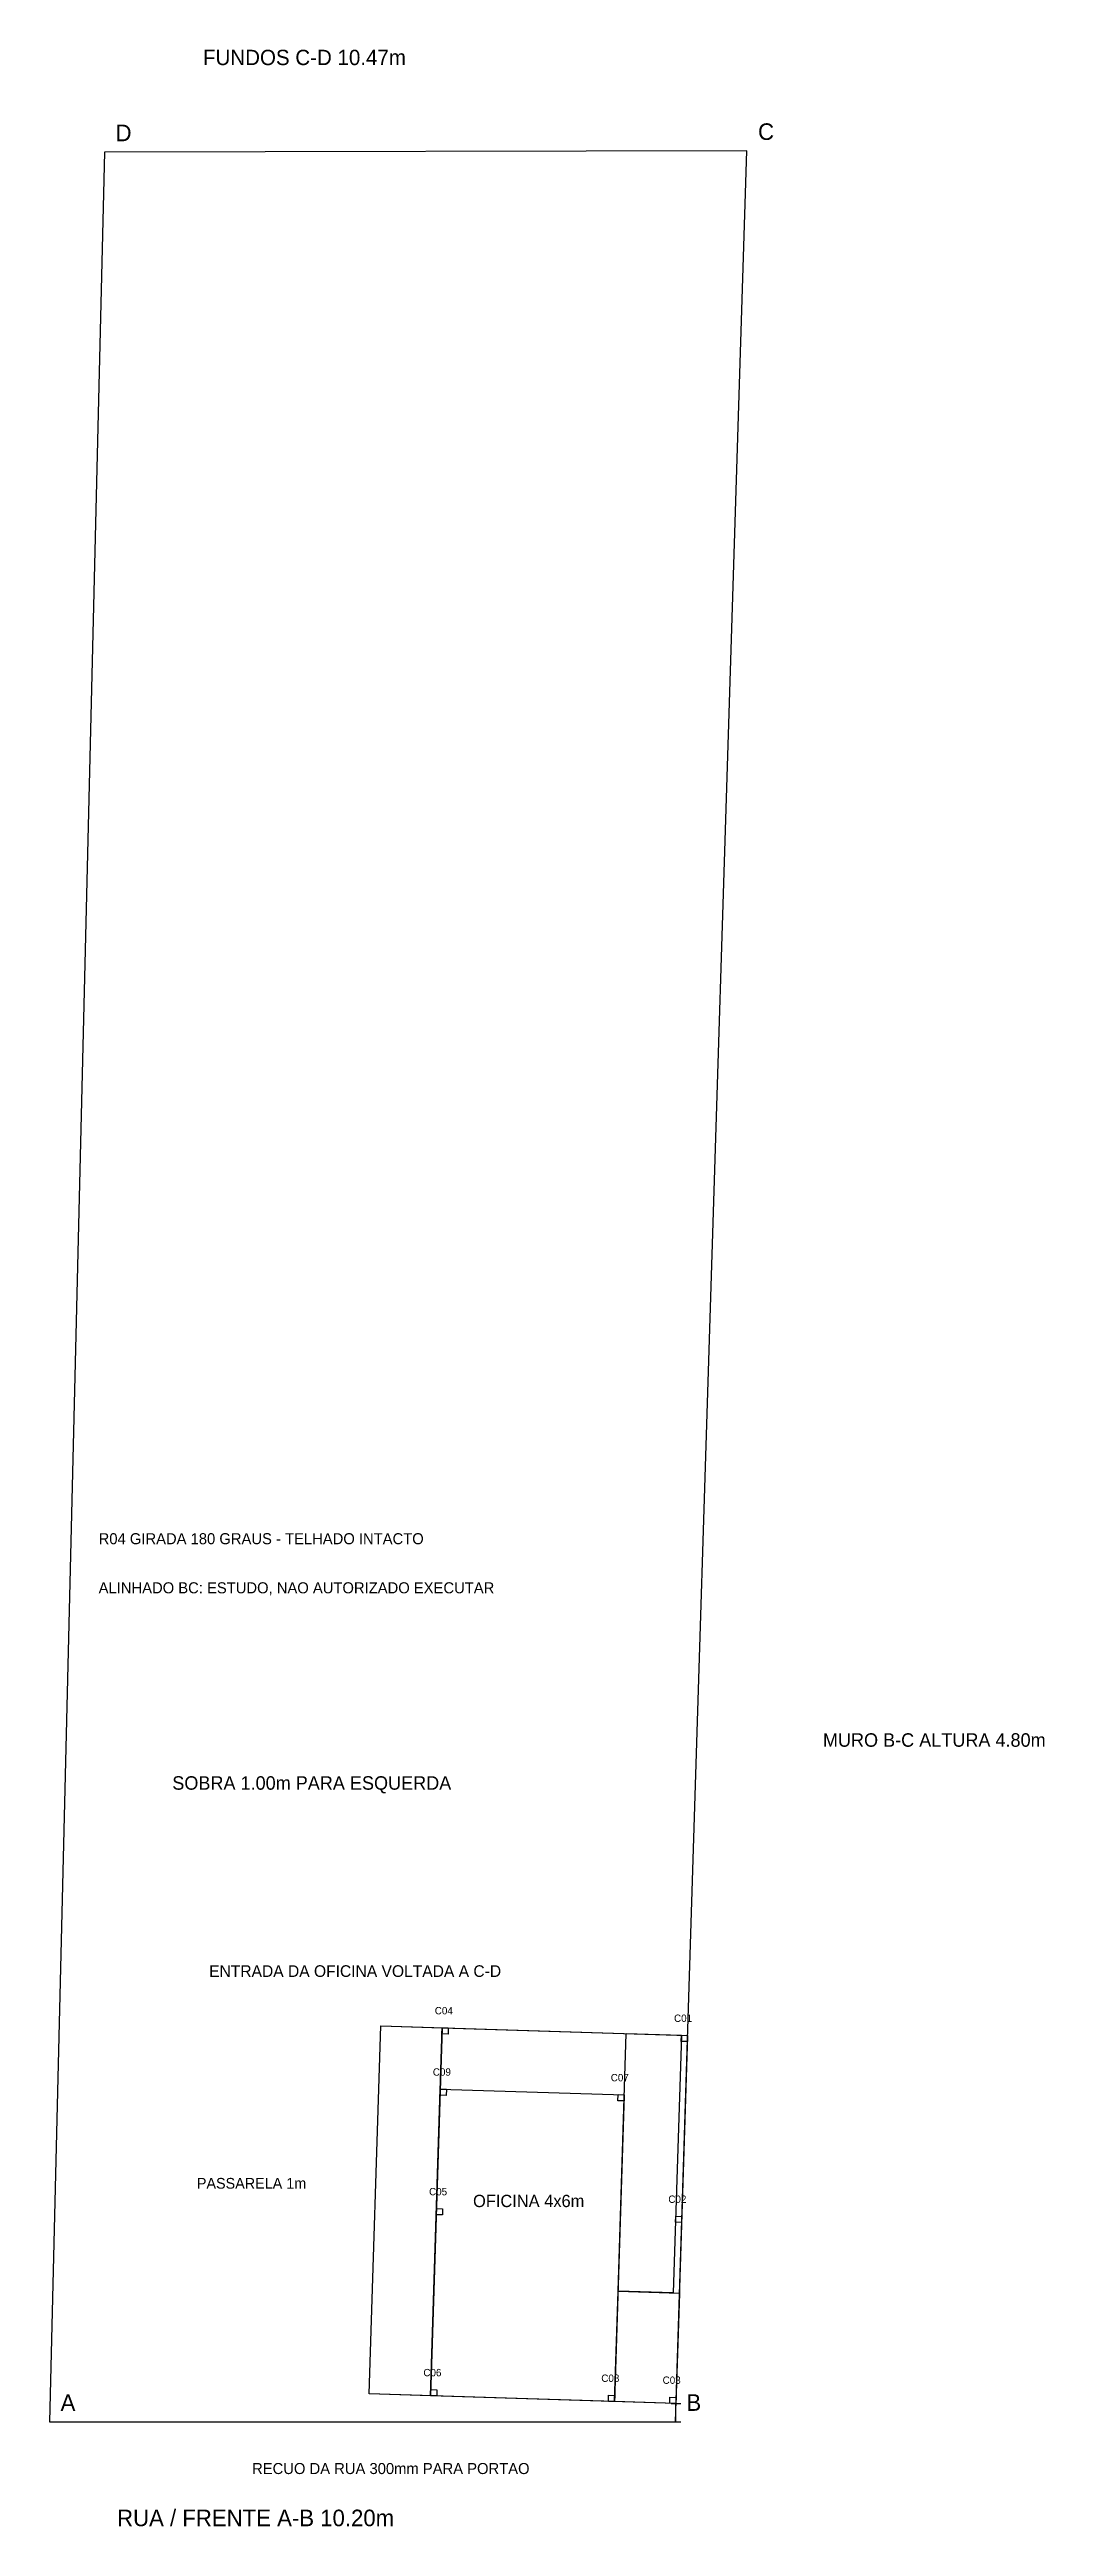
# Model space of a CAD drawing. Extents: x 0 to 16210, y -1704 to 38654.
import ezdxf

# ---------------------------------------------------------------- set-up
doc = ezdxf.new("R2010")
doc.units = 0
for name, color, linetype in [('COLUNAS', 7, 'CONTINUOUS'), ('COTA_PORTAO', 7, 'CONTINUOUS'), ('ESCADA', 7, 'CONTINUOUS'), ('FUNDO_CD', 7, 'CONTINUOUS'), ('LATERAIS', 7, 'CONTINUOUS'), ('MEZANINO', 7, 'CONTINUOUS'), ('MURO_BC', 7, 'CONTINUOUS'), ('NOTAS', 7, 'CONTINUOUS'), ('OFICINA', 7, 'CONTINUOUS'), ('PASSARELA', 7, 'CONTINUOUS'), ('RUA_AB', 7, 'CONTINUOUS'), ('TELHADO', 7, 'CONTINUOUS')]:
    doc.layers.add(name, color=color, linetype=linetype)

msp = doc.modelspace()

# ---------------------------------------------------------------- linework, layer by layer
at = {"layer": 'COLUNAS'}
for p, q in [((6393.4, 6323.2), (6396.6, 6423.1)), ((6493.4, 6320), (6393.4, 6323.2)), ((6396.6, 6423.1), (6496.5, 6420)), ((6496.5, 6420), (6493.4, 6320)), ((10291.5, 6200.2), (10294.7, 6300.2)), ((10391.5, 6197.1), (10291.5, 6200.2)), ((10294.7, 6300.2), (10394.6, 6297)), ((10394.6, 6297), (10391.5, 6197.1)), ((6361.9, 5323.7), (6365.1, 5423.6)), ((6461.9, 5320.5), (6361.9, 5323.7)), ((6365.1, 5423.6), (6465, 5420.5)), ((6465, 5420.5), (6461.9, 5320.5)), ((9260.5, 5232.2), (9263.6, 5332.2)), ((9263.6, 5332.2), (9363.6, 5329)), ((9363.6, 5329), (9360.4, 5229.1)), ((9360.4, 5229.1), (9260.5, 5232.2)), ((6300.4, 3374.6), (6303.6, 3474.6)), ((6400.4, 3371.5), (6300.4, 3374.6)), ((6303.6, 3474.6), (6403.5, 3471.4)), ((6403.5, 3471.4), (6400.4, 3371.5)), ((10198.5, 3251.7), (10201.7, 3351.6)), ((10298.5, 3248.5), (10198.5, 3251.7)), ((10201.7, 3351.6), (10301.6, 3348.5)), ((10301.6, 3348.5), (10298.5, 3248.5)), ((6207.4, 426.1), (6210.6, 526)), ((6307.4, 422.9), (6207.4, 426.1)), ((6210.6, 526), (6310.6, 522.9)), ((6310.6, 522.9), (6307.4, 422.9)), ((9106, 334.7), (9109.2, 434.6)), ((9109.2, 434.6), (9209.1, 431.5)), ((9209.1, 431.5), (9206, 331.5)), ((9206, 331.5), (9106, 334.7)), ((10105.5, 303.2), (10108.7, 403.1)), ((10205.5, 300), (10105.5, 303.2)), ((10108.7, 403.1), (10208.6, 400)), ((10208.6, 400), (10205.5, 300))]:
    msp.add_line(p, q, dxfattribs=at)
at = {"layer": 'COTA_PORTAO'}
for p, q in [((10125.5, 300), (10285.5, 300)), ((10125.5, 0), (10285.5, 0)), ((10205.5, 0), (10205.5, 300))]:
    msp.add_line(p, q, dxfattribs=at)
at = {"layer": 'ESCADA'}
for p, q in [((9262.7, 2130.6), (9395.1, 6328.5)), ((9395.1, 6328.5), (10294.7, 6300.2)), ((10294.7, 6300.2), (10162.3, 2102.3)), ((10162.3, 2102.3), (9262.7, 2130.6))]:
    msp.add_line(p, q, dxfattribs=at)
at = {"layer": 'FUNDO_CD'}
msp.add_line((11363, 37001), (896, 36980), dxfattribs=at)
at = {"layer": 'LATERAIS'}
msp.add_line((896, 36980), (0, 0), dxfattribs=at)
at = {"layer": 'MEZANINO'}
for p, q in [((6207.4, 426.1), (6365.1, 5423.6)), ((6365.1, 5423.6), (9363.6, 5329)), ((9363.6, 5329), (9206, 331.5)), ((9206, 331.5), (9262.7, 2130.6)), ((9262.7, 2130.6), (10262.2, 2099.1)), ((10262.2, 2099.1), (10205.5, 300)), ((9206, 331.5), (6207.4, 426.1)), ((10205.5, 300), (9206, 331.5))]:
    msp.add_line(p, q, dxfattribs=at)
at = {"layer": 'MURO_BC'}
msp.add_line((10196, 0), (11363, 37001), dxfattribs=at)
at = {"layer": 'OFICINA'}
for p, q in [((6207.4, 426.1), (6396.6, 6423.1)), ((6396.6, 6423.1), (10394.6, 6297)), ((10394.6, 6297), (10205.5, 300)), ((10205.5, 300), (6207.4, 426.1))]:
    msp.add_line(p, q, dxfattribs=at)
at = {"layer": 'PASSARELA'}
for p, q in [((5207.9, 457.6), (5397.1, 6454.6)), ((5397.1, 6454.6), (6396.6, 6423.1)), ((6396.6, 6423.1), (6207.4, 426.1)), ((6207.4, 426.1), (5207.9, 457.6))]:
    msp.add_line(p, q, dxfattribs=at)
at = {"layer": 'RUA_AB'}
msp.add_line((0, 0), (10196, 0), dxfattribs=at)
at = {"layer": 'TELHADO'}
for p, q in [((5207.9, 457.6), (5397.1, 6454.6)), ((5397.1, 6454.6), (10394.6, 6297)), ((10394.6, 6297), (10205.5, 300)), ((10205.5, 300), (5207.9, 457.6))]:
    msp.add_line(p, q, dxfattribs=at)

# ---------------------------------------------------------------- texts
at = {"layer": 'NOTAS'}
for s, height, p in [('FUNDOS C-D 10.47m', 250, (2500, 38400)), ('D', 270, (1076, 37160)), ('C', 270, (11543, 37181)), ('R04 GIRADA 180 GRAUS - TELHADO INTACTO', 180, (800, 14300)), ('ALINHADO BC: ESTUDO, NAO AUTORIZADO EXECUTAR', 180, (800, 13500)), ('MURO B-C ALTURA 4.80m', 220, (12600, 11000)), ('SOBRA 1.00m PARA ESQUERDA', 220, (2000, 10300)), ('ENTRADA DA OFICINA VOLTADA A C-D', 190, (2600, 7250)), ('C04', 120, (6276.5, 6640)), ('C01', 120, (10174.6, 6517)), ('C09', 120, (6245, 5640.5)), ('C07', 120, (9143.6, 5549)), ('PASSARELA 1m', 175, (2400, 3800)), ('C05', 120, (6183.5, 3691.4)), ('OFICINA 4x6m', 200, (6900, 3500)), ('C02', 120, (10081.6, 3568.5)), ('C06', 120, (6090.6, 742.9)), ('A', 270, (180, 180)), ('C08', 120, (8989.1, 651.5)), ('C03', 120, (9988.6, 620)), ('B', 270, (10376, 180)), ('RECUO DA RUA 300mm PARA PORTAO', 180, (3300, -850)), ('RUA / FRENTE A-B 10.20m', 270, (1100, -1700))]:
    msp.add_text(s, height=height, dxfattribs=at).set_placement(p)

doc.saveas('drawing.dxf')
